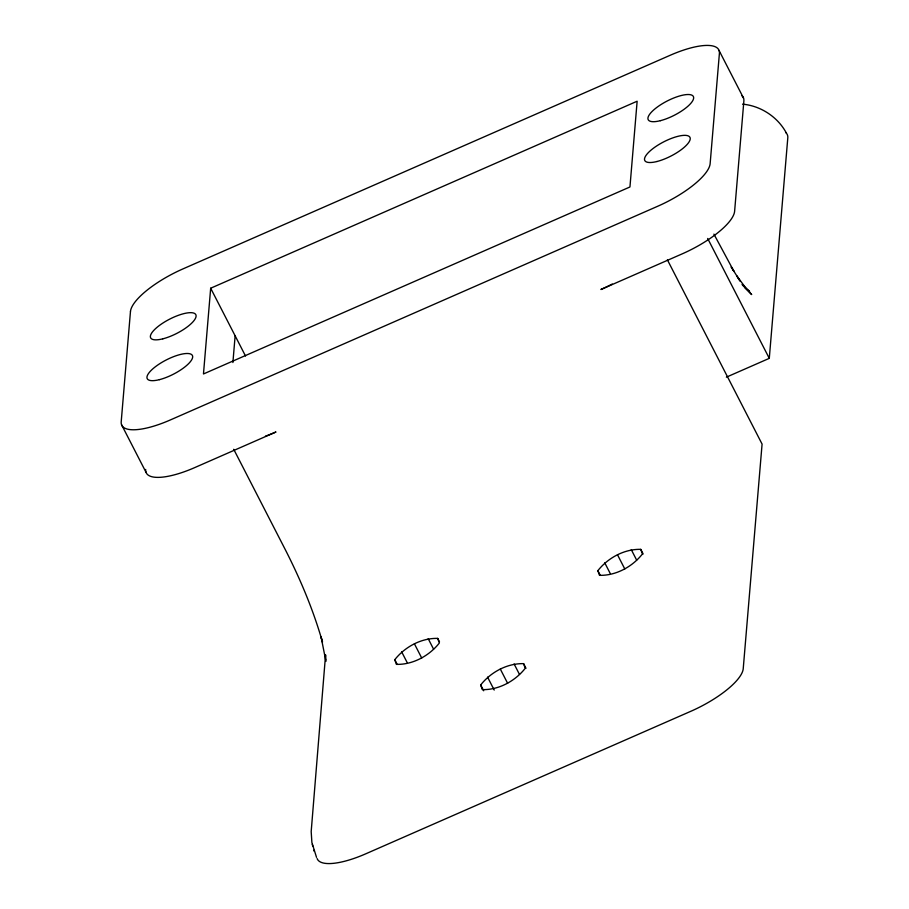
<?xml version="1.0" encoding="UTF-8"?>
<svg xmlns="http://www.w3.org/2000/svg" width="909" height="909" viewBox="0 0 909 909"><rect width="100%" height="100%" fill="white"/><g stroke="black" fill="none" stroke-linecap="round" stroke-linejoin="round"><path stroke-width="1.36" d="M210.672 288.221L203.468 373.963L629.948 186.97L637.141 101.229L210.672 288.221L245.521 356.021M232.897 362.532L235.136 335.83M726.371 377.167L769.287 358.351L787.796 137.873A56.381 17.703 -27.2 0 0 785.831 132.657M437.706 638.391L439.32 643.049C429.241 655.832 412.856 664.797 396.404 664.365L394.779 659.695C404.857 646.924 421.242 637.959 437.706 638.391L439.502 641.879M523.607 663.65L525.232 668.308C515.153 681.091 498.757 690.056 482.304 689.624L480.679 684.954C490.758 672.183 507.142 663.218 523.607 663.65L525.993 668.308M640.788 549.354L642.402 554.013C632.323 566.796 615.938 575.761 599.486 575.329L597.861 570.659C607.939 557.887 624.324 548.922 640.788 549.354L643.174 554.001M742.551 104.149C760.628 105.774 777.581 116.818 786.24 132.805M745.13 288.119L749.652 291.459L742.039 284.528M742.903 285.426L751.686 294.584L747.221 289.948L736.869 275.984L740.04 281.017L731.188 266.939L733.847 271.155L713.917 234.136M719.042 50.45L743.517 98.058M707.668 238.453L769.287 358.351M667.388 259.826L762.083 444.092L743.232 668.649A56.381 17.703 -27.2 0 1 690.749 711.327L365.816 853.79A56.381 17.703 -27.2 0 1 317.116 858.551M631.278 549.65L636.664 560.126M617.506 554.785L624.801 568.977M604.746 562.819L610.132 573.295M597.861 570.659L600.258 575.317M514.096 663.945L519.482 674.421M500.325 669.092L507.62 683.284M487.565 677.114L494.223 690.067M480.679 684.954L483.668 690.783M428.196 638.686L433.57 649.162M414.424 643.833L421.719 658.025M401.664 651.855L407.05 662.331M394.779 659.695L397.165 664.354M233.727 449.296L285.994 551.013C300.788 580.237 313.525 610.609 322.502 642.152L321.082 636.902L325.933 661.411M121.567 424.742L146.042 472.35M316.525 857.346L311.889 842.507L311.185 831.587L325.57 654.866L325.899 660.036M312.264 844.302L312.821 846.347M313.855 850.176L314.128 851.21M265.451 436.161A56.381 17.703 -27.2 0 0 275.972 431.98L194.742 467.59A56.381 17.703 -27.2 0 1 145.679 469.442M741.914 95.763A56.381 17.703 -27.2 0 1 743.869 100.979L734.62 211.218A56.381 17.703 -27.2 0 1 682.136 253.895L600.906 289.505A56.381 17.703 -27.2 0 0 612.246 284.04M130.464 311.582L121.204 421.821A56.381 17.703 -27.2 0 0 170.267 419.981L657.661 206.275A56.381 17.703 -27.2 0 0 710.145 163.609L719.405 53.37A56.381 17.703 -27.2 0 0 670.342 55.21L182.948 268.905A56.381 17.703 -27.2 0 0 130.464 311.582M656.968 161.507A25.372 7.965 -27.2 0 0 690.204 138.168A25.372 7.965 -27.2 0 0 654.946 147.122A25.372 7.965 -27.2 0 0 656.968 161.507M660.389 120.681A25.372 7.965 -27.2 0 0 693.624 97.343A25.372 7.965 -27.2 0 0 658.366 106.296A25.372 7.965 -27.2 0 0 660.389 120.681M162.836 338.83A25.372 7.965 -27.2 0 0 196.071 315.491A25.372 7.965 -27.2 0 0 160.813 324.445A25.372 7.965 -27.2 0 0 162.836 338.83M159.416 379.655A25.372 7.965 -27.2 0 0 192.651 356.328A25.372 7.965 -27.2 0 0 157.393 365.27A25.372 7.965 -27.2 0 0 159.416 379.655"/></g></svg>
